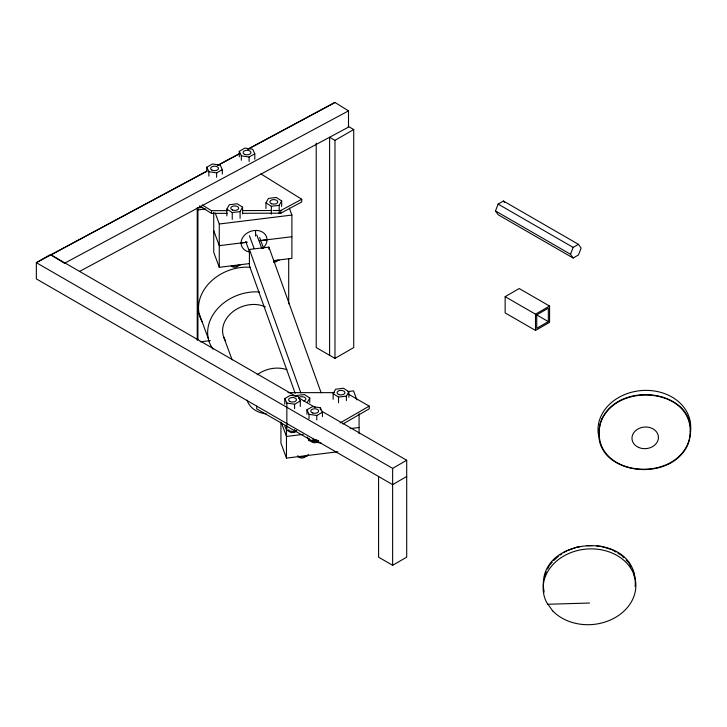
<?xml version="1.0" encoding="UTF-8"?>
<svg xmlns="http://www.w3.org/2000/svg" width="727" height="727" viewBox="0 0 727 727"><rect width="100%" height="100%" fill="white"/><g stroke="black" fill="none" stroke-linecap="round" stroke-linejoin="round"><path stroke-width="1.09" d="M248.943 251.942A13.259 10.587 -20.3 0 1 241.173 244.236L241.21 241.4A13.259 10.587 -20.3 0 1 254.205 230.523A13.259 10.587 -20.3 0 1 266.927 238.501L266.882 241.328A13.259 10.587 -20.3 0 1 262.692 248.37M544.441 576.711L546.168 571.776M495.478 210.939L498.131 204.096L503.438 201.025L578.447 244.336L581.109 248.116L578.447 254.959L573.14 258.021L498.131 214.719L495.478 210.939L570.486 254.25L573.14 258.021M570.486 254.25L573.14 247.398L578.447 244.336M547.54 569.023L549.385 565.342L552.302 562.144M226.869 215.874L226.869 209.131L229.341 204.723L237.202 203.76L242.573 207.195L242.573 213.938M240.101 218.345L240.101 211.612L242.573 207.195M265.955 208.485L265.955 202.851L268.427 198.444L276.287 197.471L281.658 200.916L281.658 206.55M279.186 213.211L279.186 205.332L281.658 200.916M307.294 402.394L309.766 397.987L304.395 394.543L296.534 395.506M333.148 399.268L333.148 393.634L335.62 389.227L343.471 388.263L348.851 391.708L348.851 397.333M308.284 454.32L307.294 456.083L299.442 457.056L297.643 455.902M346.379 400.622L346.379 396.115L348.851 391.708M553.765 560.544L558.418 556.21M560.144 555.074L561.871 553.938M563.607 552.802L566.197 551.102L577.283 547.022L580.528 546.586M206.795 171.645L206.795 167.219L212.475 163.948L220.226 165.147L222.308 169.618L222.308 174.044M239.274 156.878L239.274 151.352L244.954 148.072L252.705 149.271L254.786 153.751L254.786 159.277M206.795 167.219L208.867 171.699L216.628 172.899L222.308 169.618M239.274 151.352L241.346 155.832L249.107 157.032L254.786 153.751M329.604 355.294L329.604 137.258L334.974 140.356L353.722 129.533L353.722 347.57L334.974 358.393L316.218 347.57L316.218 143.155M284.766 404.094L284.766 398.569L290.446 395.288L298.206 396.488L300.287 400.968L300.287 406.493M284.766 398.569L286.847 403.04L294.608 404.239L300.287 400.968M306.948 414.245L306.948 409.828L312.619 406.557L320.38 407.756L322.461 412.236L322.461 416.644M505.147 296.671L519.214 288.546L549.567 306.067L549.567 322.306L535.499 330.431L505.147 312.91L505.147 296.671L535.499 314.191L549.567 306.067M306.948 409.828L309.02 414.308L316.781 415.508L322.461 412.236M284.766 426.04L286.847 430.52L294.608 431.72L296.498 430.62M340.1 422.923L369.198 406.129L369.198 408.838L343.008 423.95M256.686 406.129L256.686 408.838L312.937 441.316L315.854 439.635M307.357 437.072L309.02 440.653L316.781 441.852L318.671 440.762M548.34 321.607L536.717 328.322L536.717 314.891L548.34 308.184L548.34 321.607L536.599 314.827M406.702 476.494L392.635 484.618L36.35 278.914L36.35 262.674L392.635 468.379L406.702 460.255L406.702 557.173L392.635 565.288L378.576 557.173L378.576 476.494M217.918 165.265L239.919 153.461M247.916 149.171L334.974 102.462L348.515 110.877L348.515 127.116L79.47 271.462M217.982 165.265L239.992 153.461M247.989 149.171L334.92 102.498M348.515 110.877L64.458 263.274L50.917 254.859L206.913 171.172L36.35 262.674L50.417 254.559L296.625 396.706M272.988 210.494L280.813 210.476L301.723 199.253L301.723 201.952L280.813 213.184L242.791 213.293M587.016 545.695L592.423 545.65M197.235 340.254L197.235 208.049L202.842 207.359M197.235 208.049L197.926 209.921L205.777 208.958M265.955 202.851L271.335 206.295L279.186 205.332M226.869 209.131L232.249 212.575L240.101 211.612M215.219 213.029L219.272 224.007L291.89 215.065L291.89 258.376L274.015 260.575M241.191 242.945L246.78 242.264M260.202 240.61L266.909 239.783M247.207 242.227L219.272 245.662L213.738 230.686M259.494 240.71L291.89 236.72M213.738 212.366L213.738 252.342L219.272 267.318L249.434 263.601M273.579 260.984L279.186 260.293M232.249 266.264L240.101 265.3M200.17 341.854L210.257 340.609M347.969 391.571L353.549 390.881L356.875 399.868M333.148 393.634L338.528 397.078L346.379 396.115M303.223 434.382L286.465 436.454L281.304 422.478M350.15 428.612L359.083 427.503M280.931 422.033L280.931 443.134L286.465 458.101L337.855 451.776M295.18 393.289L249.425 265.691L249.425 249.452L268.899 247.125L321.134 392.798M547.931 604.255L589.524 603.028M202.233 204.932L211.475 210.676L227.133 210.63M242.791 210.585L270.753 210.503M199.452 205.914L211.475 213.384L227.133 213.338M287.983 392.644L334.502 392.644M596.749 545.995L601.075 546.331L612.152 549.757L615.96 552.038M498.131 204.096L573.14 247.398M348.097 126.28L353.722 129.533M348.769 394.334L369.198 406.129M298.597 397.842L315.3 407.493M322.179 411.464L406.702 460.255M617.868 553.174L621.667 555.455L623.866 557.727M260.848 173.871L301.723 199.253M626.056 559.999L628.973 563.025L631.018 566.987M503.438 201.025L504.502 202.542M632.036 568.977L633.562 571.949L634.435 577.329M289.31 208.076L291.89 215.065M259.657 237.611L263.583 248.234M256.767 234.876L261.874 248.679M249.425 235.775L254.132 248.525M245.744 241.546L249.67 252.169M223.507 336.528L232.131 359.865M199.062 313.491L208.186 338.191M249.425 249.452L300.896 392.998M544.159 592.096C532.864 534.945 639.751 527.629 635.134 586.571M535.499 314.191L535.499 330.431M392.635 468.379L392.635 565.288M359.083 413.627L359.083 433.619M338.528 397.078L338.528 402.713M334.974 140.356L334.974 358.393M320.38 407.756L320.38 409.964M316.781 415.508L316.781 419.924M316.781 439.717L316.781 441.852M312.937 438.608L312.937 441.316M309.766 397.987L309.766 402.476M309.02 414.308L309.02 418.725M309.02 438.517L309.02 440.653M294.608 404.239L294.608 408.665M294.608 429.584L294.608 431.72M288.701 258.63L288.701 303.831M286.847 403.04L286.847 430.52M286.465 428.121L286.465 458.101M280.813 210.476L280.813 213.184M271.335 206.295L271.335 214.183M268.899 247.125L268.899 249.288M255.586 230.459L255.586 236.111M249.107 157.032L249.107 161.449M241.346 155.832L241.346 160.249M232.249 212.575L232.249 219.318M219.272 224.007L219.272 267.318M216.628 172.899L216.628 177.324M211.475 210.676L211.475 213.384M208.867 171.699L208.867 176.125M197.926 209.921L197.926 339.863M202.233 321.897A43.093 34.414 -20.3 0 1 208.14 284.33A43.093 34.414 -20.3 0 1 250.315 267.272M225.661 340.881A27.817 22.21 -20.3 0 1 231.84 312.555A27.817 22.21 -20.3 0 1 265.382 306.885M266.255 413.854A27.817 22.21 -20.3 0 1 247.026 400.168M257.149 374.768A27.817 22.21 -20.3 0 1 286.901 369.716M213.011 349.133A43.093 34.414 -20.3 0 1 216.128 310.384A43.093 34.414 -20.3 0 1 259.448 291.972M238.647 265.055A3.926 2.272 0 0 1 235.539 267.154A3.926 2.272 0 0 1 231.222 265.964M277.732 260.048A3.926 2.272 0 0 1 273.606 262.193M320.925 442.925A13.259 10.587 -20.3 0 1 317.663 442.561M305.649 456.42A3.926 2.272 0 0 1 301.714 457.983A3.926 2.272 0 0 1 298.07 456.192M298.615 397.714A3.926 2.272 0 0 1 304.831 397.433A3.926 2.272 0 0 1 303.704 400.977M296.325 430.902A3.926 2.272 0 0 1 291.509 432.51A3.926 2.272 0 0 1 288.728 429.73M318.499 441.044A3.926 2.272 0 0 1 314.7 442.725A3.926 2.272 0 0 1 310.911 441.044M598.412 434.573A46.41 37.84 -5 0 1 644.358 390.399A46.41 37.84 -5 0 1 690.314 431.893M600.311 423.687C588.325 476.167 674.692 485.3 689.087 440.544C701.064 388.064 614.697 378.931 600.311 423.687M601.874 418.861C581.491 471.659 667.295 487.717 687.515 445.369C707.907 392.562 622.094 376.504 601.874 418.861M552.738 610.934L546.686 602.538A46.41 37.84 -5 0 1 591.533 548.876A46.41 37.84 -5 0 1 630.627 603.092A46.41 37.84 -5 0 1 552.738 610.934M232.585 210.067A3.926 2.272 0 0 0 238.647 208.285A3.926 2.272 0 0 0 232.94 206.15A3.926 2.272 0 0 0 232.585 210.067M271.671 203.787A3.926 2.272 0 0 0 277.732 202.006A3.926 2.272 0 0 0 272.025 199.861A3.926 2.272 0 0 0 271.671 203.787M338.864 394.57A3.926 2.272 0 0 0 344.925 392.789A3.926 2.272 0 0 0 339.209 390.653A3.926 2.272 0 0 0 338.864 394.57M245.063 154.515A3.926 2.272 0 0 0 250.96 152.552A3.926 2.272 0 0 0 245.063 150.589A3.926 2.272 0 0 0 245.063 154.515M211.775 170.027A3.926 2.272 0 0 0 218.345 169.009A3.926 2.272 0 0 0 213.529 166.229A3.926 2.272 0 0 0 211.775 170.027M289.746 401.368A3.926 2.272 0 0 0 296.325 400.35A3.926 2.272 0 0 0 291.509 397.578A3.926 2.272 0 0 0 289.746 401.368M312.737 413A3.926 2.272 0 0 0 318.626 411.037A3.926 2.272 0 0 0 312.737 409.065A3.926 2.272 0 0 0 312.737 413M638.579 447.414A13.259 10.814 -5 0 0 658.444 437.463A13.259 10.814 -5 0 0 638.579 428.666A13.259 10.814 -5 0 0 638.579 447.414"/></g></svg>
